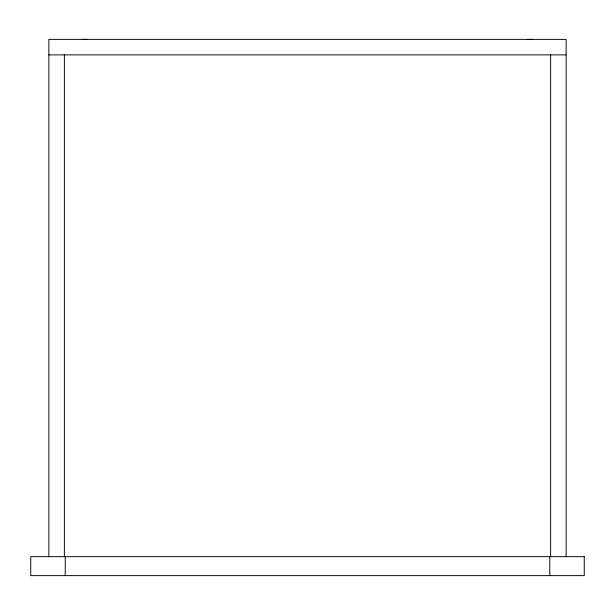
<?xml version="1.0" encoding="UTF-8"?>
<svg xmlns="http://www.w3.org/2000/svg" width="615" height="615" viewBox="0 0 615 615"><rect width="100%" height="100%" fill="white"/><g stroke="black" fill="none" stroke-linecap="round" stroke-linejoin="round"><path stroke-width="0.92" d="M48.854 54.889L566.146 54.889M566.146 556.66L566.146 39.368L48.854 39.368L48.854 556.66M550.625 54.889L550.625 556.66M549.764 556.66L549.764 575.632M65.236 556.66L65.236 575.632M64.375 54.889L64.375 556.66M527.24 39.475A34.486 34.486 0 0 1 532.628 39.475M82.372 39.475A34.486 34.486 0 0 1 87.761 39.475M584.25 556.66L30.75 556.66L30.75 575.632L584.25 575.632L584.25 556.66"/></g></svg>
